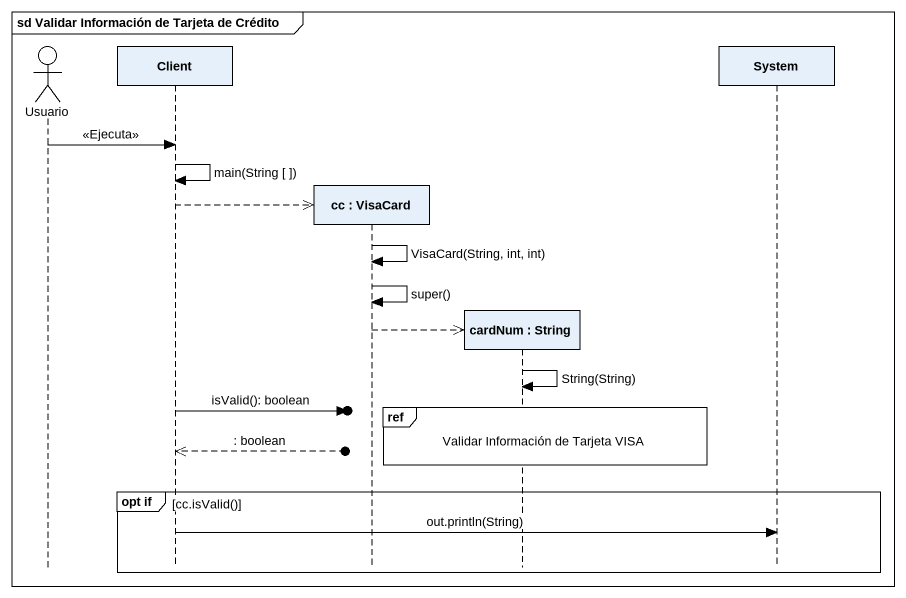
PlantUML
@startuml
mainframe sd Validar Información de Tarjeta de Crédito
hide footbox
actor Usuario
participant Client
participant "cc : VisaCard" as cc
participant "cardNum : String" as cardNum
participant System

Usuario -> Client : <<Ejecuta>>
Client -> Client : main(String [ ])
Client -->> cc **
cc -> cc : VisaCard(String, int, int)
cc -> cc : super()
cc -->> cardNum **
cardNum -> cardNum : String(String)
ref over cardNum : Validar Información de Tarjeta VISA
Client ->o] : isValid(): boolean
Client <<--o] : : boolean
group opt if [cc.isValid()]
  Client -> System : out.println(String)
end
@enduml
